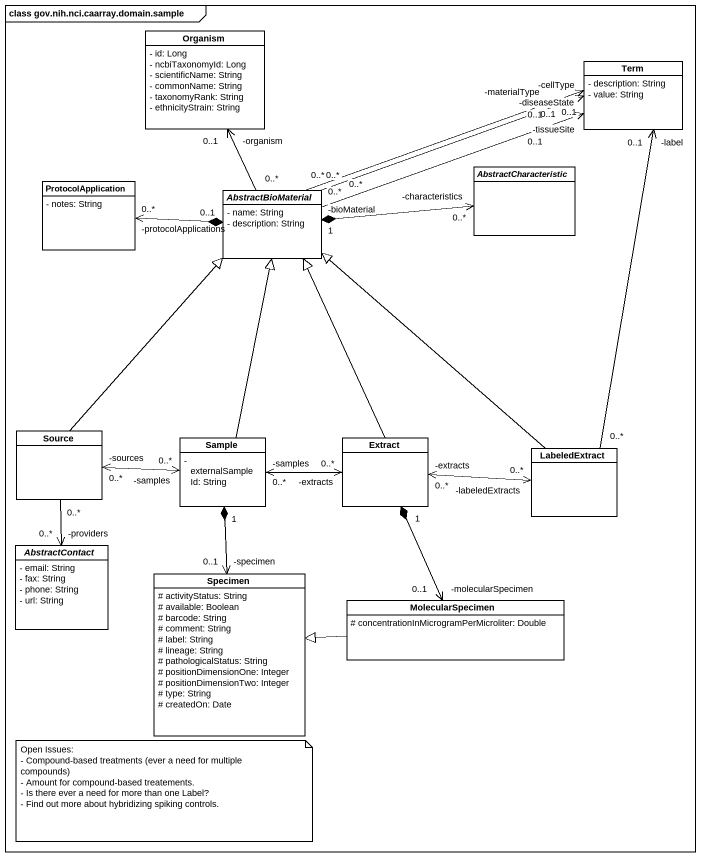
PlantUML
@startuml
mainframe class gov.nih.nci.caarray.domain.sample
hide circle
hide empty members
skinparam classAttributeIconSize 0
class Organism {
  - id: Long
  - ncbiTaxonomyId: Long
  - scientificName: String
  - commonName: String
  - taxonomyRank: String
  - ethnicityStrain: String
}
class Term {
  - description: String
  - value: String
}
class ProtocolApplication {
  - notes: String
}
abstract class AbstractCharacteristic
abstract class AbstractBioMaterial {
  - name: String
  - description: String
}
class Source
class Sample {
  - externalSampleId: String
}
class Extract
class LabeledExtract
abstract class AbstractContact {
  - email: String
  - fax: String
  - phone: String
  - url: String
}
class Specimen {
  # activityStatus: String
  # available: Boolean
  # barcode: String
  # comment: String
  # label: String
  # lineage: String
  # pathologicalStatus: String
  # positionDimensionOne: Integer
  # positionDimensionTwo: Integer
  # type: String
  # createdOn: Date
}
class MolecularSpecimen {
  # concentrationInMicrogramPerMicroliter: Double
}
AbstractBioMaterial "0..*" -up-> "-organism\n0..1" Organism
AbstractBioMaterial "0..*" -right-> "-cellType\n0..1" Term
AbstractBioMaterial "0..*" -right-> "-tissueSite\n0..1" Term
AbstractBioMaterial "0..*" -right-> "-materialType\n0..1" Term
AbstractBioMaterial "0..*" -right-> "-diseaseState\n0..1" Term
AbstractBioMaterial "0..1" *-left-> "-protocolApplications\n0..*" ProtocolApplication
AbstractBioMaterial "-bioMaterial\n1" *-right-> "-characteristics\n0..*" AbstractCharacteristic
Source -up-|> AbstractBioMaterial
Source "-sources\n0..*" <-right-> "-samples\n0..*" Sample
Source "0..*" --> "-providers\n0..*" AbstractContact
Sample -up-|> AbstractBioMaterial
Sample "-samples\n0..*" <-right-> "-extracts\n0..*" Extract
Sample "1" *--> "-specimen\n0..1" Specimen
Extract -up-|> AbstractBioMaterial
Extract "-extracts\n0..*" <-right-> "-labeledExtracts\n0..*" LabeledExtract
Extract "1" *--> "-molecularSpecimen\n0..1" MolecularSpecimen
LabeledExtract "0..*" -up-> "-label\n0..1" Term
LabeledExtract -up-|> AbstractBioMaterial
MolecularSpecimen -left-|> Specimen
note as N1
  Open Issues:
  - Compound-based treatments (ever a need for multiple compounds)
  - Amount for compound-based treatements.
  - Is there ever a need for more than one Label?
  - Find out more about hybridizing spiking controls.
end note
@enduml
